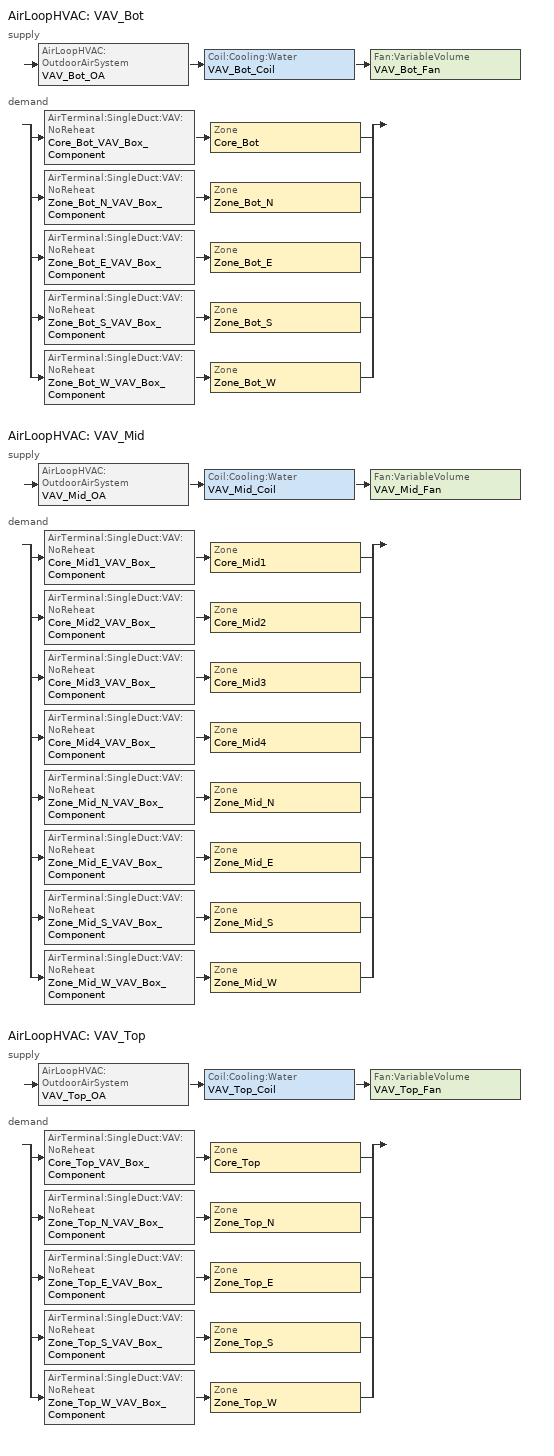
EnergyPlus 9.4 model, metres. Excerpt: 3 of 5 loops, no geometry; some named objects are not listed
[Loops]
AirLoopHVAC 'VAV_Bot'
 supply: AirLoopHVAC:OutdoorAirSystem 'VAV_Bot_OA' > Coil:Cooling:Water 'VAV_Bot_Coil' > Fan:VariableVolume 'VAV_Bot_Fan'
 demand: split
  | AirTerminal:SingleDuct:VAV:NoReheat 'Core_Bot_VAV_Box_Component' > Zone 'Core_Bot'
  | AirTerminal:SingleDuct:VAV:NoReheat 'Zone_Bot_N_VAV_Box_Component' > Zone 'Zone_Bot_N'
  | AirTerminal:SingleDuct:VAV:NoReheat 'Zone_Bot_E_VAV_Box_Component' > Zone 'Zone_Bot_E'
  | AirTerminal:SingleDuct:VAV:NoReheat 'Zone_Bot_S_VAV_Box_Component' > Zone 'Zone_Bot_S'
  | AirTerminal:SingleDuct:VAV:NoReheat 'Zone_Bot_W_VAV_Box_Component' > Zone 'Zone_Bot_W'
AirLoopHVAC 'VAV_Mid'
 supply: AirLoopHVAC:OutdoorAirSystem 'VAV_Mid_OA' > Coil:Cooling:Water 'VAV_Mid_Coil' > Fan:VariableVolume 'VAV_Mid_Fan'
 demand: split
  | AirTerminal:SingleDuct:VAV:NoReheat 'Core_Mid1_VAV_Box_Component' > Zone 'Core_Mid1'
  | AirTerminal:SingleDuct:VAV:NoReheat 'Core_Mid2_VAV_Box_Component' > Zone 'Core_Mid2'
  | AirTerminal:SingleDuct:VAV:NoReheat 'Core_Mid3_VAV_Box_Component' > Zone 'Core_Mid3'
  | AirTerminal:SingleDuct:VAV:NoReheat 'Core_Mid4_VAV_Box_Component' > Zone 'Core_Mid4'
  | AirTerminal:SingleDuct:VAV:NoReheat 'Zone_Mid_N_VAV_Box_Component' > Zone 'Zone_Mid_N'
  | AirTerminal:SingleDuct:VAV:NoReheat 'Zone_Mid_E_VAV_Box_Component' > Zone 'Zone_Mid_E'
  | AirTerminal:SingleDuct:VAV:NoReheat 'Zone_Mid_S_VAV_Box_Component' > Zone 'Zone_Mid_S'
  | AirTerminal:SingleDuct:VAV:NoReheat 'Zone_Mid_W_VAV_Box_Component' > Zone 'Zone_Mid_W'
AirLoopHVAC 'VAV_Top'
 supply: AirLoopHVAC:OutdoorAirSystem 'VAV_Top_OA' > Coil:Cooling:Water 'VAV_Top_Coil' > Fan:VariableVolume 'VAV_Top_Fan'
 demand: split
  | AirTerminal:SingleDuct:VAV:NoReheat 'Core_Top_VAV_Box_Component' > Zone 'Core_Top'
  | AirTerminal:SingleDuct:VAV:NoReheat 'Zone_Top_N_VAV_Box_Component' > Zone 'Zone_Top_N'
  | AirTerminal:SingleDuct:VAV:NoReheat 'Zone_Top_E_VAV_Box_Component' > Zone 'Zone_Top_E'
  | AirTerminal:SingleDuct:VAV:NoReheat 'Zone_Top_S_VAV_Box_Component' > Zone 'Zone_Top_S'
  | AirTerminal:SingleDuct:VAV:NoReheat 'Zone_Top_W_VAV_Box_Component' > Zone 'Zone_Top_W'
[DesignSpecification:OutdoorAir] Outdoor Air Method=Maximum; Outdoor Air Flow per Person {m3/s-person}=0.0055; Outdoor Air Flow per Zone Floor Area {m3/s-m2}=6e-04
Name | Outdoor Air Flow per Zone {m3/s}
SZ_DSOA_Core_Bot; SZ_DSOA_Core_Mid1; SZ_DSOA_Core_Mid2; SZ_DSOA_Core_Mid3; SZ_DSOA_Core_Mid4; SZ_DSOA_Core_Top; SZ_DSOA_Zone_Bot_N; SZ_DSOA_Zone_Bot_E; SZ_DSOA_Zone_Bot_S; SZ_DSOA_Zone_Bot_W; SZ_DSOA_Zone_Mid_N; SZ_DSOA_Zone_Mid_E; SZ_DSOA_Zone_Mid_S; SZ_DSOA_Zone_Mid_W; SZ_DSOA_Zone_Top_N; SZ_DSOA_Zone_Top_E; SZ_DSOA_Zone_Top_S; SZ_DSOA_Zone_Top_W | 0
CM_DSOA_Core_Top; CM_DSOA_Zone_Top_S; CM_DSOA_Zone_Top_E; CM_DSOA_Zone_Top_N; CM_DSOA_Zone_Top_W; CM_DSOA_Core_Bot; CM_DSOA_Zone_Bot_S; CM_DSOA_Zone_Bot_E; CM_DSOA_Zone_Bot_N; CM_DSOA_Zone_Bot_W; CM_DSOA_Core_Mid1; CM_DSOA_Core_Mid2; CM_DSOA_Core_Mid3; CM_DSOA_Core_Mid4; CM_DSOA_Zone_Mid_S; CM_DSOA_Zone_Mid_E; CM_DSOA_Zone_Mid_N; CM_DSOA_Zone_Mid_W
[DesignSpecification:ZoneAirDistribution] Zone Air Distribution Effectiveness in Cooling Mode=1; Zone Air Distribution Effectiveness in Heating Mode=1
CM_DSZAD_Core_Top; CM_DSZAD_Zone_Top_S; CM_DSZAD_Zone_Top_E; CM_DSZAD_Zone_Top_N; CM_DSZAD_Zone_Top_W; CM_DSZAD_Core_Bot; CM_DSZAD_Zone_Bot_S; CM_DSZAD_Zone_Bot_E; CM_DSZAD_Zone_Bot_N; CM_DSZAD_Zone_Bot_W; CM_DSZAD_Core_Mid1; CM_DSZAD_Core_Mid2; CM_DSZAD_Core_Mid3; CM_DSZAD_Core_Mid4; CM_DSZAD_Zone_Mid_S; CM_DSZAD_Zone_Mid_E; CM_DSZAD_Zone_Mid_N; CM_DSZAD_Zone_Mid_W
[Sizing:Zone] Zone Cooling Design Supply Air Temperature Input Method=SupplyAirTemperature; Zone Cooling Design Supply Air Temperature {C}=13.5; Zone Heating Design Supply Air Temperature Input Method=SupplyAirTemperature; Zone Heating Design Supply Air Temperature {C}=40; Zone Heating Design Supply Air Humidity Ratio {kgWater/kgDryAir}=0.008; Zone Heating Sizing Factor=0; Cooling Design Air Flow Method=DesignDay; Cooling Design Air Flow Rate {m3/s}=0; Cooling Minimum Air Flow {m3/s}=0; Cooling Minimum Air Flow Fraction=0; Heating Design Air Flow Method=DesignDay; Heating Design Air Flow Rate {m3/s}=0; Account for Dedicated Outdoor Air System=No; Dedicated Outdoor Air System Control Strategy=NeutralSupplyAir; Dedicated Outdoor Air Low Setpoint Temperature for Design {C}=autosize; Dedicated Outdoor Air High Setpoint Temperature for Design {C}=autosize
Name | Zone Cooling Design Supply Air Humidity Ratio {kgWater/kgDryAir} | Design Specification Outdoor Air Object | Zone Cooling Sizing Factor
Core_Bot | 0.0085 | SZ_DSOA_Core_Bot | 1.2
Core_Mid1 | 0.0085 | SZ_DSOA_Core_Mid1 | 1.2
Core_Mid2 | 0.0085 | SZ_DSOA_Core_Mid2 | 1.2
Core_Mid3 | 0.0085 | SZ_DSOA_Core_Mid3 | 1.2
Core_Mid4 | 0.0085 | SZ_DSOA_Core_Mid4 | 1.2
Core_Top | 0.0085 | SZ_DSOA_Core_Top | 1.2
Zone_Bot_N | 0.008 | SZ_DSOA_Zone_Bot_N | 1.2
Zone_Bot_E | 0.008 | SZ_DSOA_Zone_Bot_E | 1.2
Zone_Bot_S | 0.008 | SZ_DSOA_Zone_Bot_S | 1.1
Zone_Bot_W | 0.008 | SZ_DSOA_Zone_Bot_W | 1.2
Zone_Mid_N | 0.008 | SZ_DSOA_Zone_Mid_N | 1.2
Zone_Mid_E | 0.008 | SZ_DSOA_Zone_Mid_E | 1.2
Zone_Mid_S | 0.008 | SZ_DSOA_Zone_Mid_S | 1.2
Zone_Mid_W | 0.008 | SZ_DSOA_Zone_Mid_W | 1.2
Zone_Top_N | 0.008 | SZ_DSOA_Zone_Top_N | 1.2
Zone_Top_E | 0.008 | SZ_DSOA_Zone_Top_E | 1.2
Zone_Top_S | 0.008 | SZ_DSOA_Zone_Top_S | 1.2
Zone_Top_W | 0.008 | SZ_DSOA_Zone_Top_W | 1.2
[Sizing:System] Type of Load to Size On=Total; Central Heating Maximum System Air Flow Ratio=0.25; Preheat Design Temperature {C}=7; Preheat Design Humidity Ratio {kgWater/kgDryAir}=0.008; Precool Design Temperature {C}=12.8; Precool Design Humidity Ratio {kgWater/kgDryAir}=0.008; Central Cooling Design Supply Air Temperature {C}=12.8; Central Heating Design Supply Air Temperature {C}=12.8; Type of Zone Sum to Use=Coincident; 100% Outdoor Air in Cooling=No; 100% Outdoor Air in Heating=No; Central Cooling Design Supply Air Humidity Ratio {kgWater/kgDryAir}=0.008; Central Heating Design Supply Air Humidity Ratio {kgWater/kgDryAir}=0.008; Cooling Supply Air Flow Rate Method=DesignDay; Cooling Supply Air Flow Rate {m3/s}=0; Heating Supply Air Flow Rate Method=DesignDay; Heating Supply Air Flow Rate {m3/s}=0; System Outdoor Air Method=ZoneSum; Zone Maximum Outdoor Air Fraction=1; Cooling Design Capacity Method=CoolingDesignCapacity; Heating Design Capacity Method=HeatingDesignCapacity; Heating Design Capacity {W}=0; Central Cooling Capacity Control Method=OnOff
Name | Design Outdoor Air Flow Rate {m3/s} | Cooling Design Capacity {W}
VAV_Bot | 5.8 | 148097
VAV_Mid | 77.2 | 2.0425e+06
VAV_Top | 5.42 | 141196
[ZoneControl:Thermostat] Control Type Schedule=Sch_Zone_Thermostat_Control_Type
Name | Zone or ZoneList | Control 1
Core_Bot_Thermostat | Core_Bot | Core_Bot_SPSched
Core_Mid1_Thermostat | Core_Mid1 | Core_Mid1_SPSched
Core_Mid2_Thermostat | Core_Mid2 | Core_Mid2_SPSched
Core_Mid3_Thermostat | Core_Mid3 | Core_Mid3_SPSched
Core_Mid4_Thermostat | Core_Mid4 | Core_Mid4_SPSched
Core_Top_Thermostat | Core_Top | Core_Top_SPSched
Zone_Bot_N_Thermostat | Zone_Bot_N | Zone_Bot_N_SPSched
Zone_Bot_E_Thermostat | Zone_Bot_E | Zone_Bot_E_SPSched
Zone_Bot_S_Thermostat | Zone_Bot_S | Zone_Bot_S_SPSched
Zone_Bot_W_Thermostat | Zone_Bot_W | Zone_Bot_W_SPSched
Zone_Mid_N_Thermostat | Zone_Mid_N | Zone_Mid_N_SPSched
Zone_Mid_E_Thermostat | Zone_Mid_E | Zone_Mid_E_SPSched
Zone_Mid_S_Thermostat | Zone_Mid_S | Zone_Mid_S_SPSched
Zone_Mid_W_Thermostat | Zone_Mid_W | Zone_Mid_W_SPSched
Zone_Top_N_Thermostat | Zone_Top_N | Zone_Top_N_SPSched
Zone_Top_E_Thermostat | Zone_Top_E | Zone_Top_E_SPSched
Zone_Top_S_Thermostat | Zone_Top_S | Zone_Top_S_SPSched
Zone_Top_W_Thermostat | Zone_Top_W | Zone_Top_W_SPSched
[ThermostatSetpoint:SingleCooling]
Name | Setpoint Temperature Schedule
Core_Bot_SPSched; Core_Mid1_SPSched; Core_Mid2_SPSched; Core_Mid3_SPSched; Core_Mid4_SPSched; Core_Top_SPSched | sch_setpoint_core
Zone_Bot_N_SPSched; Zone_Bot_E_SPSched; Zone_Bot_S_SPSched; Zone_Bot_W_SPSched; Zone_Mid_N_SPSched; Zone_Mid_E_SPSched; Zone_Mid_S_SPSched; Zone_Mid_W_SPSched; Zone_Top_N_SPSched; Zone_Top_E_SPSched; Zone_Top_S_SPSched; Zone_Top_W_SPSched | sch_setpoint_peri
[AirTerminal:SingleDuct:VAV:NoReheat] Availability Schedule=Sch_Always_On; Zone Minimum Air Flow Input Method=Constant; Constant Minimum Air Flow Fraction=0.2
Name | Maximum Air Flow Rate {m3/s}
Core_Bot_VAV_Box_Component | 2.13
Core_Mid1_VAV_Box_Component | 6.74
Core_Mid2_VAV_Box_Component | 6.75
Core_Mid3_VAV_Box_Component | 6.58
Core_Mid4_VAV_Box_Component | 6.66
Core_Top_VAV_Box_Component | 1.91
Zone_Bot_N_VAV_Box_Component | 1.1
Zone_Bot_E_VAV_Box_Component | 0.884395
Zone_Bot_S_VAV_Box_Component | 1.09
Zone_Bot_W_VAV_Box_Component | 0.874818
Zone_Mid_N_VAV_Box_Component | 15.15
Zone_Mid_E_VAV_Box_Component | 11.82
Zone_Mid_S_VAV_Box_Component | 16.72
Zone_Mid_W_VAV_Box_Component | 11.55
Zone_Top_N_VAV_Box_Component | 1.03
Zone_Top_E_VAV_Box_Component | 0.82228
Zone_Top_S_VAV_Box_Component | 1.14
Zone_Top_W_VAV_Box_Component | 0.812592
[Zone equipment]
Core_Bot: Core_Bot_VAV_Box_Component
Core_Mid1: Core_Mid1_VAV_Box_Component
Core_Mid2: Core_Mid2_VAV_Box_Component
Core_Mid3: Core_Mid3_VAV_Box_Component
Core_Mid4: Core_Mid4_VAV_Box_Component
Core_Top: Core_Top_VAV_Box_Component
Zone_Bot_N: Zone_Bot_N_VAV_Box_Component
Zone_Bot_E: Zone_Bot_E_VAV_Box_Component
Zone_Bot_S: Zone_Bot_S_VAV_Box_Component
Zone_Bot_W: Zone_Bot_W_VAV_Box_Component
Zone_Mid_N: Zone_Mid_N_VAV_Box_Component
Zone_Mid_E: Zone_Mid_E_VAV_Box_Component
Zone_Mid_S: Zone_Mid_S_VAV_Box_Component
Zone_Mid_W: Zone_Mid_W_VAV_Box_Component
Zone_Top_N: Zone_Top_N_VAV_Box_Component
Zone_Top_E: Zone_Top_E_VAV_Box_Component
Zone_Top_S: Zone_Top_S_VAV_Box_Component
Zone_Top_W: Zone_Top_W_VAV_Box_Component
Mid_Toilet: Mid_Toilet_Exhaust_Fan
Top_Toilet: Top_Toilet_Exhaust_Fan
[Fan:VariableVolume] Availability Schedule=Sch_ACMV; Fan Total Efficiency=0.61; Pressure Rise {Pa}=1000; Fan Power Minimum Flow Rate Input Method=Fraction; Fan Power Minimum Flow Fraction=0.5; Motor Efficiency=0.91; Motor In Airstream Fraction=1; Fan Power Coefficient 1=0.0471828; Fan Power Coefficient 2=0.130542; Fan Power Coefficient 3=-0.117287; Fan Power Coefficient 4=0.940314; Fan Power Coefficient 5=0
Name | Maximum Flow Rate {m3/s}
VAV_Bot_Fan | 5.8
VAV_Mid_Fan | 77.2
VAV_Top_Fan | 5.42
[Coil:Cooling:Water] Availability Schedule=Sch_Always_On; Design Inlet Water Temperature {C}=6.7; Design Outlet Air Temperature {C}=11.47; Design Outlet Air Humidity Ratio {kgWater/kgDryAir}=0.008; Type of Analysis=DetailedAnalysis; Heat Exchanger Configuration=Crossflow
Name | Design Water Flow Rate {m3/s} | Design Air Flow Rate {m3/s} | Design Inlet Air Temperature {C} | Design Inlet Air Humidity Ratio {kgWater/kgDryAir}
VAV_Bot_Coil | 0.006415 | 5.8 | 26.14 | 0.010472
VAV_Mid_Coil | 0.088472 | 77.2 | 26.21 | 0.010736
VAV_Top_Coil | 0.006116 | 5.42 | 26.18 | 0.010615
[Controller:WaterCoil] Control Variable=Temperature; Action=Reverse; Actuator Variable=Flow; Minimum Actuated Flow {m3/s}=0
Name | Maximum Actuated Flow {m3/s}
VAV_Bot_Coil_Controller | 0.006415
VAV_Mid_Coil_Controller | 0.088472
VAV_Top_Coil_Controller | 0.006116
[Controller:OutdoorAir] Minimum Outdoor Air Flow Rate {m3/s}=0; Economizer Control Type=NoEconomizer; Economizer Control Action Type=Modulateflow; Lockout Type=NoLockout; Minimum Limit Type=Fixedminimum; Minimum Outdoor Air Schedule=Sch_MinOA
Name | Maximum Outdoor Air Flow Rate {m3/s} | Mechanical Ventilation Controller
VAV_Bot_OA_Controller | 5.8 | VAV_Bot_DCV
VAV_Mid_OA_Controller | 77.2 | VAV_Mid_DCV
VAV_Top_OA_Controller | 5.42 | VAV_Top_DCV
[Controller:MechanicalVentilation] Availability Schedule=Sch_Always_On; Demand Controlled Ventilation=Yes; System Outdoor Air Method=VentilationRateProcedure
Name | Zone or ZoneList 1 | Design Specification Outdoor Air Object Name 1 | Design Specification Zone Air Distribution Object Name 1 | Zone or ZoneList 2 | Design Specification Outdoor Air Object Name 2 | Design Specification Zone Air Distribution Object Name 2 | Zone or ZoneList 3 | Design Specification Outdoor Air Object Name 3 | Design Specification Zone Air Distribution Object Name 3 | Zone or ZoneList 4 | Design Specification Outdoor Air Object Name 4 | Design Specification Zone Air Distribution Object Name 4 | Zone or ZoneList 5 | Design Specification Outdoor Air Object Name 5 | Design Specification Zone Air Distribution Object Name 5 | Zone or ZoneList 6 | Design Specification Outdoor Air Object Name 6 | Design Specification Zone Air Distribution Object Name 6 | Zone or ZoneList 7 | Design Specification Outdoor Air Object Name 7 | Design Specification Zone Air Distribution Object Name 7 | Zone or ZoneList 8 | Design Specification Outdoor Air Object Name 8 | Design Specification Zone Air Distribution Object Name 8
VAV_Top_DCV | Core_Top | CM_DSOA_Core_Top | CM_DSZAD_Core_Top | Zone_Top_S | CM_DSOA_Zone_Top_S | CM_DSZAD_Zone_Top_S | Zone_Top_E | CM_DSOA_Zone_Top_E | CM_DSZAD_Zone_Top_E | Zone_Top_N | CM_DSOA_Zone_Top_N | CM_DSZAD_Zone_Top_N | Zone_Top_W | CM_DSOA_Zone_Top_W | CM_DSZAD_Zone_Top_W
VAV_Bot_DCV | Core_Bot | CM_DSOA_Core_Bot | CM_DSZAD_Core_Bot | Zone_Bot_S | CM_DSOA_Zone_Bot_S | CM_DSZAD_Zone_Bot_S | Zone_Bot_E | CM_DSOA_Zone_Bot_E | CM_DSZAD_Zone_Bot_E | Zone_Bot_N | CM_DSOA_Zone_Bot_N | CM_DSZAD_Zone_Bot_N | Zone_Bot_W | CM_DSOA_Zone_Bot_W | CM_DSZAD_Zone_Bot_W
VAV_Mid_DCV | Core_Mid1 | CM_DSOA_Core_Mid1 | CM_DSZAD_Core_Mid1 | Core_Mid2 | CM_DSOA_Core_Mid2 | CM_DSZAD_Core_Mid2 | Core_Mid3 | CM_DSOA_Core_Mid3 | CM_DSZAD_Core_Mid3 | Core_Mid4 | CM_DSOA_Core_Mid4 | CM_DSZAD_Core_Mid4 | Zone_Mid_S | CM_DSOA_Zone_Mid_S | CM_DSZAD_Zone_Mid_S | Zone_Mid_E | CM_DSOA_Zone_Mid_E | CM_DSZAD_Zone_Mid_E | Zone_Mid_N | CM_DSOA_Zone_Mid_N | CM_DSZAD_Zone_Mid_N | Zone_Mid_W | CM_DSOA_Zone_Mid_W | CM_DSZAD_Zone_Mid_W
[AirLoopHVAC]
Name | Design Supply Air Flow Rate {m3/s}
VAV_Bot | 5.8
VAV_Mid | 77.2
VAV_Top | 5.42
[AirLoopHVAC:ReturnPlenum]
Name | Zone
Midfloor_Return_Plenum | Mid_Plenum
Topfloor_Return_Plenum | Top_Plenum
[SetpointManager:Scheduled] Control Variable=Temperature; Schedule=Sch_Coil_SAT
Name | Setpoint Node or NodeList
VAV_Bot_Coil_Sat_Setpoint | VAV_Bot_Coil_Fan_Air_Node
VAV_Mid_Coil_Sat_Setpoint | VAV_Mid_Coil_Fan_Air_Node
VAV_Top_Coil_Sat_Setpoint | VAV_Top_Coil_Fan_Air_Node
[Schedule:Compact]
Sch_Always_On; Sch_MinOA: Through: 12/31, For: AllDays, Until: 24:00, 1
Sch_Coil_SAT: Through: 12/31, For: AllDays, Until: 24:00, 12.8
Sch_Zone_Thermostat_Control_Type: Through: 12/31, For: AllDays, Until: 24:00, 2
Sch_ACMV: Through: 12/31, For: Weekdays, Until: 07:00, 0, Until: 19:00, 1, Until: 24:00, 0, For: Saturday, Until: 24:00, 0, For: Sunday Holidays, Until: 24:00, 0, For: SummerDesignDay AllOtherDays, Until: 07:00, 0, Until: 19:00, 1, Until: 24:00, 0
sch_setpoint_core: Through: 12/31, For: AllDays, Until: 7:00, 30, Until: 8:00, 24, Until: 9:00, 24, Until: 10:00, 24, Until: 11:00, 24, Until: 12:00, 24, Until: 13:00, 24, Until: 14:00, 24, Until: 15:00, 24, Until: 16:00, 24, Until: 17:00, 24, Until: 18:00, 24, Until: 19:00, 24, Until: 24:00, 30
sch_setpoint_peri: Through: 12/31, For: AllDays, Until: 7:00, 30, Until: 8:00, 23, Until: 9:00, 23, Until: 10:00, 23, Until: 11:00, 23, Until: 12:00, 23, Until: 13:00, 23, Until: 14:00, 23, Until: 15:00, 23, Until: 16:00, 23, Until: 17:00, 23, Until: 18:00, 23, Until: 19:00, 23, Until: 24:00, 30
